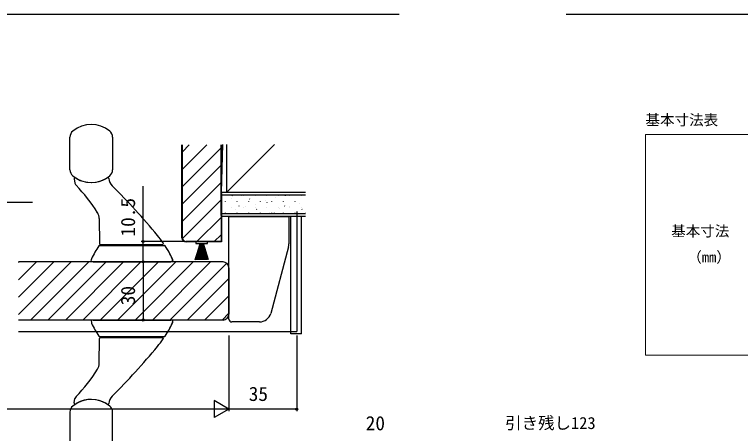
# Model space of a CAD drawing. Units: millimetres, scale not verified. Extents: x -438 to 438, y -652 to 649.
# Drawn here: x -238.1 to 136.5, y -296.5 to -80.1 of the extents above; entities that cross this region are included whole.
import ezdxf
from ezdxf.enums import TextEntityAlignment as Align

# ---------------------------------------------------------------- set-up
doc = ezdxf.new("R2010")
doc.units = ezdxf.units.MM
doc.header["$LTSCALE"] = 4
doc.layers.add('0-1_TABLE1', color=7, linetype='Continuous', lineweight=18)
for name, color, linetype in [('0-2_USER1', 3, 'Continuous'), ('0-4_YKK_12', 2, 'Continuous'), ('0-5_YKK_13', 4, 'Continuous'), ('0-7_YKK_D', 6, 'Continuous'), ('0-9_YSS_K', 3, 'Continuous'), ('0-A_YSS_KE', 3, 'Continuous')]:
    doc.layers.add(name, color=color, linetype=linetype)
doc.styles.add('ＭＳ ゴシック', font='')
doc.styles.get('ＭＳ ゴシック').set_extended_font_data('MS Gothic')

msp = doc.modelspace()

# ---------------------------------------------------------------- linework, layer by layer
at = {"layer": '0-1_TABLE1'}
for p, q in [((87.5, -142.087), (397.5, -142.087)), ((87.5, -142.087), (87.5, -256.087)), ((87.5, -256.087), (397.5, -256.087))]:
    msp.add_line(p, q, dxfattribs=at)
at = {"layer": '0-4_YKK_12'}
for p, q in [((-92.487, -181.871), (-92.487, -243.871)), ((-130.487, -207.871), (-235.993, -207.871)), ((-235.993, -208.147), (-235.717, -207.871)), ((-235.993, -217.127), (-226.737, -207.871)), ((-235.993, -226.108), (-217.757, -207.871)), ((-235.993, -235.088), (-208.777, -207.871)), ((-229.796, -237.871), (-199.796, -207.871)), ((-220.816, -237.871), (-190.816, -207.871)), ((-211.836, -237.871), (-181.836, -207.871)), ((-202.856, -237.871), (-172.856, -207.871)), ((-193.875, -237.871), (-163.875, -207.871)), ((-184.895, -237.871), (-154.895, -207.871)), ((-175.915, -237.871), (-145.915, -207.871)), ((-166.935, -237.871), (-136.935, -207.871)), ((-157.954, -237.871), (-128.612, -208.529)), ((-127.487, -210.871), (-127.487, -234.871)), ((-148.974, -237.871), (-127.487, -216.384)), ((-139.994, -237.871), (-127.487, -225.364)), ((-131.013, -237.871), (-127.487, -234.344)), ((-130.487, -237.871), (-235.993, -237.871)), ((-235.993, -243.871), (-92.487, -243.871))]:
    msp.add_line(p, q, dxfattribs=at)
for centre, start, end in [((-130.487, -210.871), 0, 90), ((-130.487, -234.871), 270, 0)]:
    msp.add_arc(centre, 3, start, end, dxfattribs=at)
at = {"layer": '0-5_YKK_13'}
for p, q in [((-209.487, -160.356), (-209.487, -143.386)), ((-187.487, -143.386), (-187.487, -160.356)), ((-207.279, -165.048), (-206.89, -167.256)), ((-194.404, -185.479), (-194.178, -198.38)), ((-127.487, -237.371), (-127.487, -184.371)), ((-95.487, -245.071), (-95.487, -184.371)), ((-89.987, -245.071), (-89.987, -184.371)), ((-142.376, -198.371), (-144.989, -206.871)), ((-144.677, -206.871), (-142.336, -198.371)), ((-144.376, -206.871), (-142.297, -198.371)), ((-144.082, -206.871), (-142.26, -198.371)), ((-143.793, -206.871), (-142.223, -198.371)), ((-143.508, -206.871), (-142.186, -198.371)), ((-143.367, -206.871), (-142.168, -198.371)), ((-143.088, -206.871), (-142.132, -198.371)), ((-142.812, -206.871), (-142.097, -198.371)), ((-142.537, -206.871), (-142.062, -198.371)), ((-142.508, -206.871), (-141.186, -198.371)), ((-142.367, -206.871), (-141.168, -198.371)), ((-142.264, -206.871), (-142.027, -198.371)), ((-142.088, -206.871), (-141.132, -198.371)), ((-141.992, -206.871), (-141.992, -198.372)), ((-141.719, -206.871), (-141.957, -198.371)), ((-141.446, -206.871), (-141.922, -198.371)), ((-141.172, -206.871), (-141.887, -198.371)), ((-140.896, -206.871), (-141.851, -198.371)), ((-140.616, -206.871), (-141.815, -198.371)), ((-141.812, -206.871), (-141.097, -198.371)), ((-141.537, -206.871), (-141.062, -198.371)), ((-141.264, -206.871), (-141.027, -198.371)), ((-140.992, -206.871), (-140.992, -198.372)), ((-140.719, -206.871), (-140.957, -198.371)), ((-140.446, -206.871), (-140.922, -198.371)), ((-140.172, -206.871), (-140.887, -198.371)), ((-139.896, -206.871), (-140.851, -198.371)), ((-139.616, -206.871), (-140.815, -198.371)), ((-139.476, -206.871), (-140.797, -198.371)), ((-139.191, -206.871), (-140.761, -198.371)), ((-138.902, -206.871), (-140.724, -198.371)), ((-138.597, -206.871), (-140.676, -198.371)), ((-138.296, -206.871), (-140.637, -198.371)), ((-137.985, -206.871), (-140.598, -198.371)), ((-193.678, -198.871), (-193.178, -198.871)), ((-193.67, -199.371), (-193.608, -199.371)), ((-193.607, -199.371), (-161.366, -199.371)), ((-193.178, -198.871), (-162.389, -198.871)), ((-191.187, -199.371), (-191.187, -198.871)), ((-163.787, -199.371), (-163.787, -198.871)), ((-161.366, -199.371), (-161.303, -199.371)), ((-96.691, -200.134), (-105.879, -234.424)), ((-197.487, -207.871), (-157.487, -207.871)), ((-156.491, -207.735), (-156.539, -206.371)), ((-197.487, -237.871), (-157.487, -237.871)), ((-156.491, -238.006), (-156.539, -239.371)), ((-111.675, -238.871), (-125.987, -238.871)), ((-193.678, -246.871), (-193.178, -246.871)), ((-193.67, -246.371), (-193.608, -246.371)), ((-193.607, -246.371), (-161.366, -246.371)), ((-193.178, -246.871), (-162.389, -246.871)), ((-191.187, -246.371), (-191.187, -246.871)), ((-163.787, -246.371), (-163.787, -246.871)), ((-161.366, -246.371), (-161.303, -246.371)), ((-89.987, -245.071), (-95.487, -245.071)), ((-194.404, -260.263), (-194.178, -247.362)), ((-207.279, -280.694), (-206.89, -278.486)), ((-209.487, -285.386), (-209.487, -302.356)), ((-187.487, -302.356), (-187.487, -285.386))]:
    msp.add_line(p, q, dxfattribs=at)
for points in [[(-205.967, -164.873), (-206.122, -164.782), (-206.267, -164.696), (-206.393, -164.618), (-206.484, -164.561), (-206.519, -164.539)], [(-190.223, -164.389), (-190.288, -164.432), (-190.456, -164.54), (-190.679, -164.679)], [(-127.487, -184.371), (-96.487, -184.371), (-96.487, -198.581)], [(-194.2, -199.371), (-194.165, -199.371), (-194.071, -199.371), (-193.936, -199.371), (-193.778, -199.371), (-193.607, -199.371)], [(-162.389, -198.871), (-162.266, -198.871), (-162.147, -198.871), (-162.035, -198.871), (-161.936, -198.871), (-161.856, -198.871), (-161.803, -198.871), (-161.784, -198.871)], [(-161.366, -199.371), (-161.245, -199.371), (-161.127, -199.371), (-161.017, -199.371), (-160.921, -199.371), (-160.843, -199.371), (-160.792, -199.371), (-160.774, -199.371)], [(-197.487, -207.871), (-198.487, -207.871), (-198.438, -206.476)], [(-156.535, -206.476), (-156.487, -207.871), (-157.487, -207.871)], [(-197.487, -237.871), (-198.487, -237.871), (-198.438, -239.266)], [(-156.535, -239.266), (-156.487, -237.871), (-157.487, -237.871)], [(-194.2, -246.371), (-194.165, -246.371), (-194.071, -246.371), (-193.936, -246.371), (-193.778, -246.371), (-193.607, -246.371)], [(-162.389, -246.871), (-162.266, -246.871), (-162.147, -246.871), (-162.035, -246.871), (-161.936, -246.871), (-161.856, -246.871), (-161.803, -246.871), (-161.784, -246.871)], [(-161.366, -246.371), (-161.245, -246.371), (-161.127, -246.371), (-161.017, -246.371), (-160.921, -246.371), (-160.843, -246.371), (-160.792, -246.371), (-160.774, -246.371)], [(-205.967, -280.869), (-206.122, -280.96), (-206.267, -281.046), (-206.393, -281.124), (-206.484, -281.181), (-206.519, -281.203)], [(-190.223, -281.353), (-190.288, -281.31), (-190.456, -281.202), (-190.679, -281.063)]]:
    msp.add_lwpolyline(points, dxfattribs=at)
for points in [[(-138.487, -197.371), (-144.487, -197.371), (-144.487, -198.371), (-138.487, -198.371)], [(-198.438, -206.476), (-198.438, -206.476), (-198.438, -206.476), (-198.438, -206.476)], [(-198.389, -206.276), (-198.389, -206.276), (-198.389, -206.276), (-198.389, -206.276), (-198.389, -206.276), (-198.389, -206.276), (-198.389, -206.276), (-198.389, -206.276)], [(-156.535, -206.476), (-156.535, -206.476), (-156.535, -206.476), (-156.535, -206.476)], [(-198.438, -239.266), (-198.438, -239.266), (-198.438, -239.266), (-198.438, -239.266)], [(-198.389, -239.466), (-198.389, -239.466), (-198.389, -239.466), (-198.389, -239.466), (-198.389, -239.466), (-198.389, -239.466), (-198.389, -239.466), (-198.389, -239.466)], [(-156.535, -239.266), (-156.535, -239.266), (-156.535, -239.266), (-156.535, -239.266)]]:
    msp.add_lwpolyline(points, close=True, dxfattribs=at)
for centre, radius, start, end in [((-198.487, -151.871), 15, 50.4788, 129.5212), ((-205.487, -143.386), 4, 129.5212, 180), ((-191.487, -143.386), 4, 360, 50.4788), ((-205.487, -160.356), 4, 180, 230.4788), ((-191.487, -160.356), 4, 309.5212, 360), ((-198.487, -151.871), 15, 230.4788, 309.5212), ((-206.787, -164.961), 0.5, 57.62322, 190), ((-198.487, -151.871), 15, 240.08524, 301.3671), ((-189.947, -164.807), 0.5, 4.66765, 123.43083), ((-183.469, -164.278), 6, 184.66765, 225.17028), ((-204.92, -166.909), 2, 190, 224.4781), ((-263.429, -224.361), 80, 31.60243, 44.4781), ((-434.45, -416.755), 350, 39.47926, 45.17028), ((-200.403, -185.583), 6, 1, 31.60243), ((-210.612, -232.373), 60, 34.85225, 39.47926), ((-193.678, -198.371), 0.5, 181, 270), ((-161.784, -198.371), 0.5, 270, 34.85225), ((-144.361, -232.373), 60, 146.88973, 154.21782), ((-194.2, -199.871), 0.5, 90, 146.88973), ((-160.774, -199.871), 0.5, 33.11027, 90), ((-210.612, -232.373), 60, 25.78218, 33.11027), ((-210.612, -232.373), 60, 25.68141, 31.50112), ((-102.487, -198.581), 6, 345, 0), ((-197.938, -206.493), 0.5, 154.21785, 178), ((-197.938, -206.493), 0.5, 154.2168, 178.00012), ((-157.035, -206.493), 0.5, 1.99988, 25.7832), ((-111.675, -232.871), 6, 270, 345), ((-197.938, -239.249), 0.5, 182, 205.78215), ((-197.938, -239.249), 0.5, 181.99988, 205.7832), ((-144.361, -213.369), 60, 205.78218, 213.11027), ((-210.612, -213.369), 60, 326.88973, 334.21782), ((-210.612, -213.369), 60, 328.49888, 334.31859), ((-157.035, -239.249), 0.5, 334.2168, 358.00012), ((-125.987, -237.371), 1.5, 180, 270), ((-194.2, -245.871), 0.5, 213.11027, 270), ((-193.678, -247.371), 0.5, 90, 179), ((-161.784, -247.371), 0.5, 325.14775, 90), ((-160.774, -245.871), 0.5, 270, 326.88973), ((-210.612, -213.369), 60, 320.52074, 325.14775), ((-434.45, -28.987), 350, 314.82972, 320.52074), ((-200.403, -260.159), 6, 328.39757, 359), ((-263.429, -221.381), 80, 315.5219, 328.39757), ((-198.487, -293.871), 15, 50.4788, 129.5212), ((-206.787, -280.781), 0.5, 170, 302.37678), ((-204.92, -278.833), 2, 135.5219, 170), ((-198.487, -293.871), 15, 58.6329, 119.91476), ((-183.469, -281.464), 6, 134.82972, 175.33235), ((-205.487, -285.386), 4, 129.5212, 180), ((-189.947, -280.935), 0.5, 236.56917, 355.33235), ((-191.487, -285.386), 4, 0, 50.4788)]:
    msp.add_arc(centre, radius, start, end, dxfattribs=at)
at = {"layer": '0-7_YKK_D'}
for p, q in [((-150.487, -197.371), (-172.687, -197.371)), ((-172.373, -207.867), (-172.687, -207.867)), ((-171.687, -207.867), (-171.687, -237.867)), ((-172.373, -237.867), (-172.687, -237.867)), ((-127.487, -245.871), (-127.488, -284.874)), ((-127.487, -245.871), (-127.487, -284.874)), ((-92.487, -245.871), (-92.487, -284.874)), ((-135.065, -279.499), (-135.066, -288.249)), ((-127.488, -283.874), (-135.065, -279.499)), ((-136.238, -283.874), (-338.751, -283.87)), ((-127.488, -283.874), (-142.643, -283.874)), ((-127.488, -283.874), (-135.066, -288.249)), ((-92.487, -283.874), (-127.487, -283.874))]:
    msp.add_line(p, q, dxfattribs=at)
for points in [[(-171.687, -207.867), (-171.687, -197.371), (-171.687, -168.746)], [(-331.301, -202.634), (-330.082, -200.893), (-313.324, -176.962), (-228.879, -176.962)]]:
    msp.add_lwpolyline(points, dxfattribs=at)
for centre in [(-171.687, -197.371), (-171.687, -207.867), (-171.687, -207.867), (-171.687, -237.867), (-92.487, -283.874)]:
    msp.add_circle(centre, 0.531, dxfattribs=at)
at = {"layer": '0-9_YSS_K'}
for p, q in [((-39.67, -80.112), (-383.455, -80.112)), ((390.327, -80.112), (46.543, -80.112)), ((-151.487, -150.968), (-147.889, -147.371)), ((-151.487, -159.949), (-138.909, -147.371)), ((-151.487, -168.929), (-131.487, -148.929)), ((-130.784, -147.258), (-131.487, -171.871)), ((-131.487, -183.871), (-131.487, -147.371)), ((-103.874, -147.258), (-128.487, -171.871)), ((-151.487, -177.909), (-131.487, -157.909)), ((-151.487, -186.889), (-131.487, -166.889)), ((-131.487, -171.871), (-87.987, -171.871)), ((-131.487, -171.871), (-97.875, -171.871)), ((-131.487, -171.871), (-131.487, -184.371)), ((-151.436, -195.819), (-131.487, -175.87)), ((-87.987, -173.371), (-131.487, -173.371)), ((-126.142, -175.018), (-126.149, -175)), ((-125.936, -173.761), (-125.936, -173.661)), ((-125.695, -173.732), (-125.805, -173.565)), ((-120.884, -173.821), (-120.891, -173.802)), ((-119.956, -173.761), (-119.956, -173.661)), ((-116.689, -175.501), (-116.799, -175.334)), ((-113.976, -173.761), (-113.976, -173.661)), ((-107.996, -173.761), (-107.996, -173.661)), ((-103.469, -174.865), (-103.475, -174.846)), ((-102.016, -173.761), (-102.016, -173.661)), ((-98.211, -173.667), (-98.217, -173.648)), ((-96.036, -173.761), (-96.036, -173.661)), ((-90.056, -173.761), (-90.056, -173.661)), ((-131.366, -176.31), (-131.373, -176.292)), ((-131.141, -177.342), (-131.252, -177.175)), ((-129.166, -176.611), (-129.166, -176.511)), ((-125.936, -179.841), (-125.936, -179.741)), ((-123.186, -176.611), (-123.186, -176.511)), ((-122.135, -179.111), (-122.245, -178.944)), ((-119.956, -179.841), (-119.956, -179.741)), ((-118.941, -179.307), (-118.948, -179.288)), ((-117.206, -176.611), (-117.206, -176.511)), ((-113.976, -179.841), (-113.976, -179.741)), ((-113.684, -178.109), (-113.69, -178.09)), ((-111.226, -176.611), (-111.226, -176.511)), ((-108.693, -176.157), (-108.7, -176.138)), ((-107.996, -179.841), (-107.996, -179.741)), ((-107.682, -177.27), (-107.793, -177.103)), ((-105.246, -176.611), (-105.246, -176.511)), ((-102.016, -179.841), (-102.016, -179.741)), ((-99.266, -176.611), (-99.266, -176.511)), ((-98.676, -179.039), (-98.786, -178.872)), ((-96.268, -179.153), (-96.275, -179.135)), ((-96.036, -179.841), (-96.036, -179.741)), ((-93.286, -176.611), (-93.286, -176.511)), ((-91.01, -177.956), (-91.017, -177.937)), ((-90.056, -179.841), (-90.056, -179.741)), ((-129.166, -182.691), (-129.166, -182.591)), ((-129.156, -182.551), (-129.163, -182.532)), ((-124.166, -180.599), (-124.172, -180.58)), ((-123.186, -182.691), (-123.186, -182.591)), ((-117.206, -182.691), (-117.206, -182.591)), ((-113.129, -180.879), (-113.239, -180.713)), ((-111.226, -182.691), (-111.226, -182.591)), ((-106.483, -182.397), (-106.49, -182.379)), ((-105.246, -182.691), (-105.246, -182.591)), ((-104.122, -182.648), (-104.233, -182.482)), ((-101.492, -180.445), (-101.499, -180.427)), ((-99.266, -182.691), (-99.266, -182.591)), ((-93.286, -182.691), (-93.286, -182.591)), ((-89.669, -180.807), (-89.78, -180.641)), ((-87.987, -182.871), (-88.187, -182.871)), ((-144.008, -197.371), (-131.487, -184.85)), ((-87.987, -184.371), (-131.487, -184.371)), ((-135.028, -197.371), (-131.487, -193.83))]:
    msp.add_line(p, q, dxfattribs=at)
msp.add_lwpolyline([(-131.487, -182.871), (-87.987, -182.871), (-88.187, -182.871)], dxfattribs=at)
at = {"layer": '0-A_YSS_KE'}
for p, q in [((-151.687, -195.371), (-151.687, -147.371)), ((-151.487, -195.371), (-151.487, -147.371)), ((-128.487, -171.871), (-128.487, -147.258)), ((-128.487, -171.871), (-128.487, -147.258)), ((-131.487, -172.571), (-131.287, -172.571))]:
    msp.add_line(p, q, dxfattribs=at)
for points in [[(-131.487, -147.371), (-131.487, -197.371), (-149.487, -197.371)], [(-131.287, -172.571), (-131.287, -197.571), (-149.487, -197.571)]]:
    msp.add_lwpolyline(points, dxfattribs=at)
for radius in [2.2, 2]:
    msp.add_arc((-149.487, -195.371), radius, 180, 270, dxfattribs=at)

# ---------------------------------------------------------------- texts
at = {"layer": '0-1_TABLE1', "style": 'ＭＳ ゴシック'}
for s, p in [('基本寸法', (100.767, -196.332)), ('（mm）', (109.055, -209.812))]:
    msp.add_text(s, height=5.499, dxfattribs=at).set_placement(p, align=Align.BOTTOM_LEFT)
at = {"layer": '0-2_USER1', "style": 'ＭＳ ゴシック'}
msp.add_text('基本寸法表', height=5.499, dxfattribs=at).set_placement((87.489, -138.964), align=Align.BOTTOM_LEFT)
at = {"layer": '0-7_YKK_D', "style": 'ＭＳ ゴシック'}
for s, p in [('10.5', (-173.687, -194.78)), ('30', (-173.687, -230.254))]:
    msp.add_text(s, height=7.331, rotation=90, dxfattribs=at).set_placement(p, align=Align.BOTTOM_LEFT)
for s, height, p in [('35', 7.331, (-117.259, -281.874)), ('20', 7.331, (-56.889, -297.011)), ('引き残し123', 6.232, (15.05, -296.045))]:
    msp.add_text(s, height=height, dxfattribs=at).set_placement(p, align=Align.BOTTOM_LEFT)

doc.saveas('drawing.dxf')
